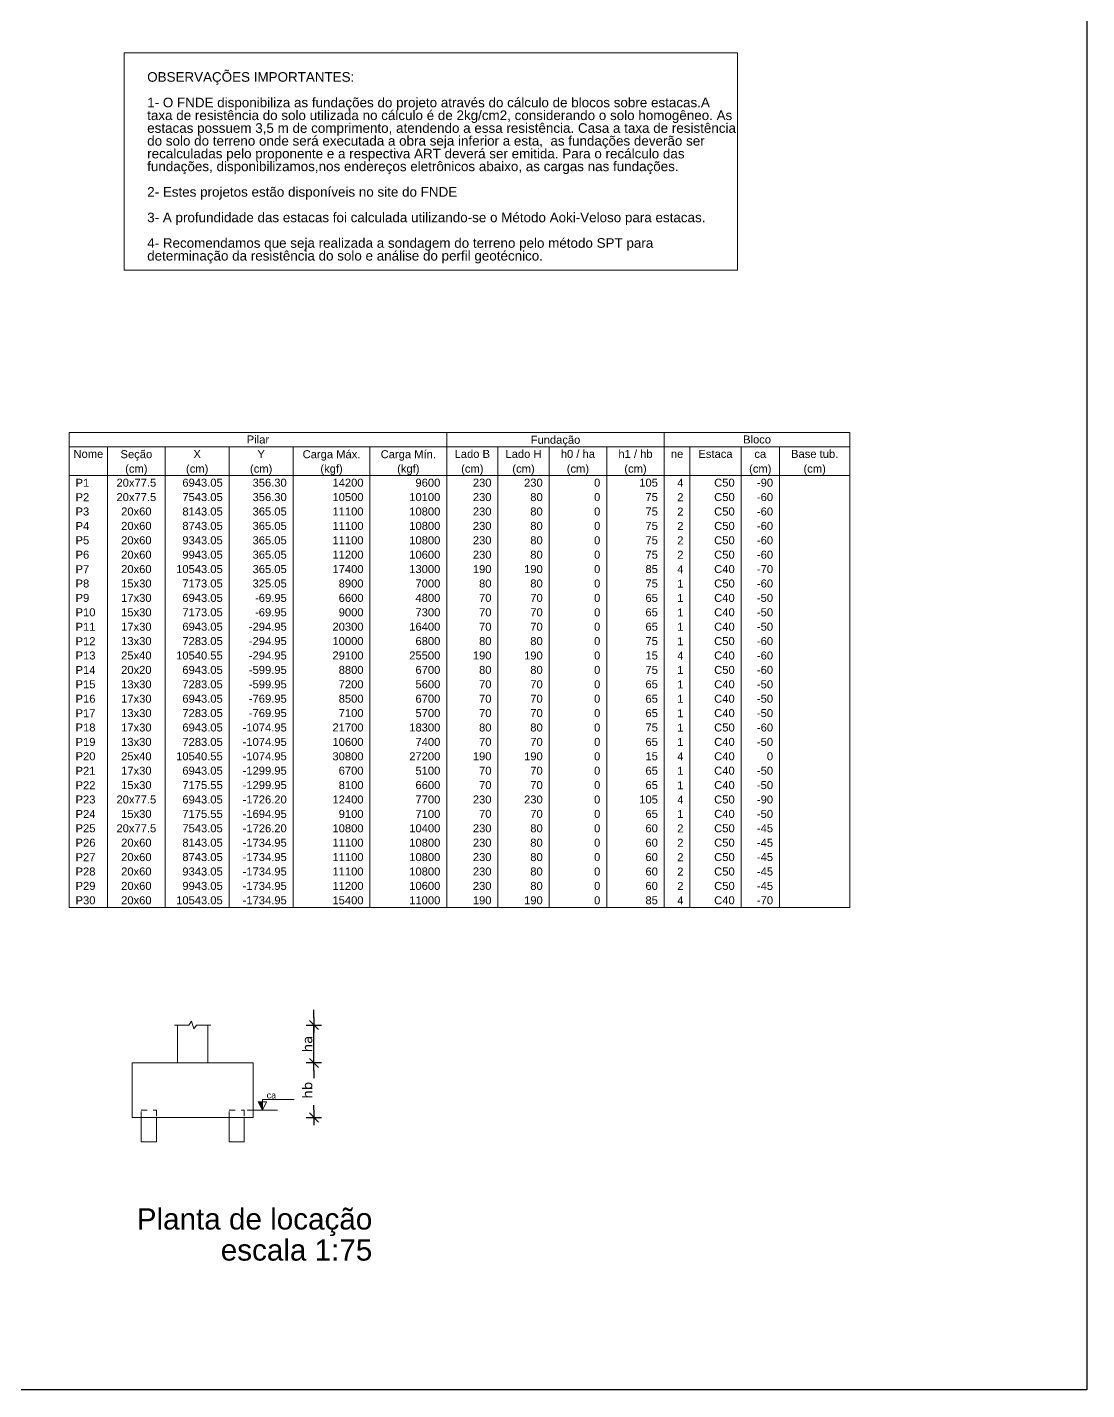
# Model space of a CAD drawing. Extents: x 25 to 1028, y -81 to 176.
# Drawn here: x 841.24 to 858.73, y -37.85 to -15.37 of the extents above; entities that cross this region are included whole.
import ezdxf

# ---------------------------------------------------------------- set-up
doc = ezdxf.new("R2010")
doc.units = 0
doc.header["$LTSCALE"] = 0.3
doc.header["$PDSIZE"] = 0.1
doc.linetypes.add('DOT2', pattern=[3.175, 0, -3.175])
doc.layers.get('0').update_dxf_attribs({"linetype": 'CONTINUOUS'})
doc.layers.get('Defpoints').update_dxf_attribs({"linetype": 'CONTINUOUS'})
doc.layers.add('ARQ-CTA-1_100', color=1, linetype='CONTINUOUS')
for name, color, linetype, lineweight in [('DT-Título', 3, 'CONTINUOUS', 20), ('LC-Cotas', 7, 'CONTINUOUS', 5), ('LC-Estacas dos blocos', 1, 'CONTINUOUS', 20), ('LC-Seção das fundações', 7, 'CONTINUOUS', 5), ('LC-Tabelas', 1, 'CONTINUOUS', 20), ('LC-Textos', 3, 'CONTINUOUS', 20), ('LC-Textos das tabelas', 5, 'CONTINUOUS', 5)]:
    doc.layers.add(name, color=color, linetype=linetype, lineweight=lineweight)
doc.layers.add('VPort', color=45, linetype='CONTINUOUS', plot=False)
doc.styles.add('Arial', font='arial.ttf')
doc.styles.add('FNDE Texto Cota 0100', font='verdana.ttf', dxfattribs={"height": 0.16})
doc.dimstyles.new('FNDE 1-0100', dxfattribs={"dimscale": 2.5, "dimtxt": 0.16, "dimasz": 0.05, "dimexe": 0.15, "dimexo": 0.15, "dimgap": 0.05, "dimtad": 1, "dimzin": 4, "dimdsep": 46, "dimtxsty": 'FNDE Texto Cota 0100', "dimblk": 'tic', "dimcen": 0.15, "dimdle": 0.15, "dimse1": 1, "dimse2": 1, "dimclrd": 251, "dimclre": 251, "dimclrt": 256, "dimaunit": 1, "dimadec": 3, "dimazin": 0, "dimtfac": 1, "dimtix": 1, "dimtmove": 2, "dimatfit": 3, "dimldrblk": 'tic', "dimfxl": 0.15, "dimtvp": 1, "dimtolj": 1, "dimtzin": 0, "dimarcsym": 0})

# ---------------------------------------------------------------- blocks, each defined once
blk = doc.blocks.new('tic')
at = {"color": 251}
for p, q in [((-1, 0), (1, 0)), ((0, -1), (0, 1))]:
    blk.add_line(p, q, dxfattribs=at)
blk.add_line((-0.6, -0.6), (0.6, 0.6))
blk = doc.blocks.new('*D143')
at = {"layer": 'ARQ-CTA-1_100', "color": 251, "lineweight": -2}
for p, q in [((845.974, -31.706), (845.974, -31.581)), ((845.974, -32.456), (845.974, -31.831)), ((845.974, -32.581), (845.974, -32.706))]:
    blk.add_line(p, q, dxfattribs=at)
at = {"layer": 'Defpoints', "color": 0}
for p in [(844.274, -31.831), (845.974, -31.831), (844.974, -32.456)]:
    blk.add_point(p, dxfattribs=at)
at = {"layer": 'ARQ-CTA-1_100', "color": 251, "lineweight": -2, "xscale": 0.125, "yscale": 0.125, "zscale": 0.125}
for p, rotation in [((845.974, -31.831), 270), ((845.974, -32.456), 90)]:
    blk.add_blockref('tic', p, dxfattribs=dict(at, rotation=rotation))
at = {"layer": 'ARQ-CTA-1_100', "insert": (845.868, -32.144), "char_height": 0.16, "attachment_point": 5, "rotation": 90, "style": 'FNDE Texto Cota 0100'}
blk.add_mtext('\\A1;ha', dxfattribs=at)
blk = doc.blocks.new('*D144')
at = {"layer": 'ARQ-CTA-1_100', "color": 251, "lineweight": -2}
for p, q in [((845.974, -32.581), (845.974, -32.659)), ((845.974, -33.231), (845.974, -33.154))]:
    blk.add_line(p, q, dxfattribs=at)
at = {"layer": 'Defpoints', "color": 0}
for p in [(844.974, -32.456), (845.974, -32.456), (844.974, -33.356)]:
    blk.add_point(p, dxfattribs=at)
at = {"layer": 'ARQ-CTA-1_100', "color": 251, "lineweight": -2, "xscale": 0.125, "yscale": 0.125, "zscale": 0.125}
for p, rotation in [((845.974, -32.456), 90), ((845.974, -33.356), 270)]:
    blk.add_blockref('tic', p, dxfattribs=dict(at, rotation=rotation))
at = {"layer": 'ARQ-CTA-1_100', "insert": (845.868, -32.906), "char_height": 0.16, "attachment_point": 5, "rotation": 90, "style": 'FNDE Texto Cota 0100'}
blk.add_mtext('\\A1;hb', dxfattribs=at)

msp = doc.modelspace()

# ---------------------------------------------------------------- hatches: boundary and pattern name
at = {"layer": 'LC-Cotas', "linetype": 'Continuous'}
msp.add_hatch(color=256, dxfattribs=at).paths.add_polyline_path([(845.12386591, -33.23634889), (845.12386591, -33.09634889), (845.05386591, -33.09634889), (845.12386591, -33.23634889)])

# ---------------------------------------------------------------- linework, layer by layer
at = {"layer": 'DT-Título'}
msp.add_lwpolyline([(842.84549668, -15.7914259), (852.96214353, -15.7914259), (852.96214353, -19.37453212), (842.84549668, -19.37453212)], close=True, dxfattribs=at)
at = {"layer": 'LC-Cotas', "linetype": 'Continuous'}
msp.add_line((844.87386591, -33.23634889), (845.37386591, -33.23634889), dxfattribs=at)
msp.add_lwpolyline([(845.12386591, -33.23634889), (845.19386591, -33.09634889), (845.05386591, -33.09634889), (845.12386591, -33.23634889), (845.12386591, -33.06134889), (845.64886591, -33.06134889)], dxfattribs=at)
at = {"layer": 'LC-Estacas dos blocos', "linetype": 'DOT2', "ltscale": 0.05}
for points in [[(843.12386591, -33.35634889), (843.12386591, -33.23634889), (843.37386591, -33.23634889), (843.37386591, -33.35634889)], [(844.57386591, -33.35634889), (844.57386591, -33.23634889), (844.82386591, -33.23634889), (844.82386591, -33.35634889)]]:
    msp.add_lwpolyline(points, dxfattribs=at)
at = {"layer": 'LC-Estacas dos blocos', "linetype": 'Continuous'}
for points in [[(843.12386591, -33.35634889), (843.12386591, -33.75634889), (843.37386591, -33.75634889), (843.37386591, -33.35634889)], [(844.57386591, -33.35634889), (844.57386591, -33.75634889), (844.82386591, -33.75634889), (844.82386591, -33.35634889)]]:
    msp.add_lwpolyline(points, dxfattribs=at)
at = {"layer": 'LC-Seção das fundações', "linetype": 'Continuous'}
for p, q in [((843.72386591, -31.83134889), (843.72386591, -32.45634889)), ((844.22386591, -31.83134889), (844.22386591, -32.45634889))]:
    msp.add_line(p, q, dxfattribs=at)
msp.add_lwpolyline([(843.67386591, -31.83134889), (843.91086591, -31.83134889), (843.95286591, -31.76834889), (843.99486591, -31.89434889), (844.03686591, -31.83134889), (844.27386591, -31.83134889)], dxfattribs=at)
msp.add_lwpolyline([(842.97386591, -32.45634889), (842.97386591, -33.35634889), (844.97386591, -33.35634889), (844.97386591, -32.45634889), (842.97386591, -32.45634889)], close=True, dxfattribs=at)
at = {"layer": 'LC-Tabelas'}
for p, q in [((841.93546591, -22.05254889), (854.81866591, -22.05254889)), ((841.93546591, -22.05254889), (841.93546591, -29.89334889)), ((848.16586591, -22.05254889), (848.16586591, -22.29014889)), ((851.75626591, -22.05254889), (851.75626591, -22.29014889)), ((854.81866591, -22.05254889), (854.81866591, -29.89334889)), ((841.93546591, -22.29014889), (854.81866591, -22.29014889)), ((842.56906591, -22.29014889), (842.56906591, -29.89334889)), ((843.51946591, -22.29014889), (843.51946591, -29.89334889)), ((844.57546591, -22.29014889), (844.57546591, -29.89334889)), ((845.63146591, -22.29014889), (845.63146591, -29.89334889)), ((846.89866591, -22.29014889), (846.89866591, -29.89334889)), ((848.16586591, -22.29014889), (848.16586591, -29.89334889)), ((849.01066591, -22.29014889), (849.01066591, -29.89334889)), ((849.85546591, -22.29014889), (849.85546591, -29.89334889)), ((850.80586591, -22.29014889), (850.80586591, -29.89334889)), ((851.75626591, -22.29014889), (851.75626591, -29.89334889)), ((852.17866591, -22.29014889), (852.17866591, -29.89334889)), ((853.02346591, -22.29014889), (853.02346591, -29.89334889)), ((853.65706591, -22.29014889), (853.65706591, -29.89334889)), ((841.93546591, -22.76534889), (854.81866591, -22.76534889)), ((841.93546591, -29.89334889), (854.81866591, -29.89334889))]:
    msp.add_line(p, q, dxfattribs=at)
at = {"layer": 'VPort'}
msp.add_lwpolyline([(812.40033924, 4.51030904), (858.72820673, 4.51030904), (858.72820673, -37.84875382), (812.40033924, -37.84875382)], close=True, dxfattribs=at)

# ---------------------------------------------------------------- texts
at = {"layer": 'LC-Cotas', "insert": (845.19396591, -33.04380189), "char_height": 0.1059, "width": 0.25416, "attachment_point": 7, "line_spacing_factor": 0.798, "style": 'Arial'}
msp.add_mtext('ca', dxfattribs=at)
at = {"layer": 'LC-Textos', "line_spacing_factor": 0.798, "style": 'Arial'}
for s, insert, char_height, width, attachment_point in [('OBSERVAÇÕES IMPORTANTES:\\P\\P1- O FNDE disponibiliza as fundações do projeto através do cálculo de blocos sobre estacas.A taxa de resistência do solo utilizada no cálculo é de 2kg/cm2, considerando o solo homogêneo. As estacas possuem 3,5 m de comprimento, atendendo a essa resistência. Casa a taxa de resistência do solo do terreno onde será executada a obra seja inferior a esta,  as fundações deverão ser recalculadas pelo proponente e a respectiva ART deverá ser emitida. Para o recálculo das fundações, disponibilizamos,nos endereços eletrônicos abaixo, as cargas nas fundações.\\P\\P2- Estes projetos estão disponíveis no site do FNDE\\P\\P3- A profundidade das estacas foi calculada utilizando-se o Método Aoki-Veloso para estacas.\\P\\P4- Recomendamos que seja realizada a sondagem do terreno pelo método SPT para determinação da resistência do solo e análise do perfil geotécnico.', (843.2230436, -19.26595169), 0.1584, 9.6888149165, 7), ('Planta de locação', (846.9376438, -35.31316011), 0.35, 7.14, 9), ('escala 1:75', (846.9376438, -35.72266011), 0.35, 4.62, 9)]:
    msp.add_mtext(s, dxfattribs=dict(at, insert=insert, char_height=char_height, width=width, attachment_point=attachment_point))
at = {"layer": 'LC-Textos das tabelas', "char_height": 0.132, "line_spacing_factor": 0.798, "style": 'Arial'}
for s, insert, width, attachment_point in [('Pilar', (845.05078591, -22.23746889), 0.792, 8), ('Fundação', (849.96118591, -22.28102889), 1.2672, 8), ('Bloco', (853.28758591, -22.23746889), 0.792, 8), ('Nome', (842.25238591, -22.47506889), 0.6336, 8), ('Seção', (843.04438591, -22.51862889), 0.792, 8), ('X', (844.04758591, -22.47506889), 0.1584, 8), ('Y', (845.10358591, -22.47506889), 0.1584, 8), ('Carga Máx.', (846.26518591, -22.51862889), 1.584, 8), ('Carga Mín.', (847.53238591, -22.51862889), 1.584, 8), ('Lado B', (848.58838591, -22.47506889), 0.9504, 8), ('Lado H', (849.43318591, -22.47506889), 0.9504, 8), ('h0 / ha', (850.33078591, -22.47506889), 1.1088, 8), ('h1 / hb', (851.28118591, -22.47506889), 1.1088, 8), ('ne', (851.96758591, -22.47506889), 0.3168, 8), ('Estaca', (852.60118591, -22.47506889), 0.9504, 8), ('ca', (853.34038591, -22.47506889), 0.3168, 8), ('Base tub.', (854.23798591, -22.47506889), 1.4256, 8), ('(cm)', (843.04438591, -22.75622889), 0.6336, 8), ('(cm)', (844.04758591, -22.75622889), 0.6336, 8), ('(cm)', (845.10358591, -22.75622889), 0.6336, 8), ('(kgf)', (846.26518591, -22.75622889), 0.792, 8), ('(kgf)', (847.53238591, -22.75622889), 0.792, 8), ('(cm)', (848.58838591, -22.75622889), 0.6336, 8), ('(cm)', (849.43318591, -22.75622889), 0.6336, 8), ('(cm)', (850.33078591, -22.75622889), 0.6336, 8), ('(cm)', (851.28118591, -22.75622889), 0.6336, 8), ('(cm)', (853.34038591, -22.75622889), 0.6336, 8), ('(cm)', (854.23798591, -22.75622889), 0.6336, 8), ('P1', (842.04118591, -22.95026889), 0.3168, 7), ('20x77.5', (843.04438591, -22.95026889), 1.1088, 8), ('6943.05', (844.46998591, -22.95026889), 1.1088, 9), ('356.30', (845.52598591, -22.95026889), 0.9504, 9), ('14200', (846.79318591, -22.95026889), 0.792, 9), ('9600', (848.06038591, -22.95026889), 0.6336, 9), ('230', (848.90518591, -22.95026889), 0.4752, 9), ('230', (849.74998591, -22.95026889), 0.4752, 9), ('0', (850.70038591, -22.95026889), 0.1584, 9), ('105', (851.65078591, -22.95026889), 0.4752, 9), ('4', (852.07318591, -22.95026889), 0.1584, 9), ('C50', (852.91798591, -22.95026889), 0.4752, 9), ('-90', (853.55158591, -22.95026889), 0.4752, 9), ('P2', (842.04118591, -23.18786889), 0.3168, 7), ('20x77.5', (843.04438591, -23.18786889), 1.1088, 8), ('7543.05', (844.46998591, -23.18786889), 1.1088, 9), ('356.30', (845.52598591, -23.18786889), 0.9504, 9), ('10500', (846.79318591, -23.18786889), 0.792, 9), ('10100', (848.06038591, -23.18786889), 0.792, 9), ('230', (848.90518591, -23.18786889), 0.4752, 9), ('80', (849.74998591, -23.18786889), 0.3168, 9), ('0', (850.70038591, -23.18786889), 0.1584, 9), ('75', (851.65078591, -23.18786889), 0.3168, 9), ('2', (852.07318591, -23.18786889), 0.1584, 9), ('C50', (852.91798591, -23.18786889), 0.4752, 9), ('-60', (853.55158591, -23.18786889), 0.4752, 9), ('P3', (842.04118591, -23.42546889), 0.3168, 7), ('20x60', (843.04438591, -23.42546889), 0.792, 8), ('8143.05', (844.46998591, -23.42546889), 1.1088, 9), ('365.05', (845.52598591, -23.42546889), 0.9504, 9), ('11100', (846.79318591, -23.42546889), 0.792, 9), ('10800', (848.06038591, -23.42546889), 0.792, 9), ('230', (848.90518591, -23.42546889), 0.4752, 9), ('80', (849.74998591, -23.42546889), 0.3168, 9), ('0', (850.70038591, -23.42546889), 0.1584, 9), ('75', (851.65078591, -23.42546889), 0.3168, 9), ('2', (852.07318591, -23.42546889), 0.1584, 9), ('C50', (852.91798591, -23.42546889), 0.4752, 9), ('-60', (853.55158591, -23.42546889), 0.4752, 9), ('P4', (842.04118591, -23.66306889), 0.3168, 7), ('20x60', (843.04438591, -23.66306889), 0.792, 8), ('8743.05', (844.46998591, -23.66306889), 1.1088, 9), ('365.05', (845.52598591, -23.66306889), 0.9504, 9), ('11100', (846.79318591, -23.66306889), 0.792, 9), ('10800', (848.06038591, -23.66306889), 0.792, 9), ('230', (848.90518591, -23.66306889), 0.4752, 9), ('80', (849.74998591, -23.66306889), 0.3168, 9), ('0', (850.70038591, -23.66306889), 0.1584, 9), ('75', (851.65078591, -23.66306889), 0.3168, 9), ('2', (852.07318591, -23.66306889), 0.1584, 9), ('C50', (852.91798591, -23.66306889), 0.4752, 9), ('-60', (853.55158591, -23.66306889), 0.4752, 9), ('P5', (842.04118591, -23.90066889), 0.3168, 7), ('20x60', (843.04438591, -23.90066889), 0.792, 8), ('9343.05', (844.46998591, -23.90066889), 1.1088, 9), ('365.05', (845.52598591, -23.90066889), 0.9504, 9), ('11100', (846.79318591, -23.90066889), 0.792, 9), ('10800', (848.06038591, -23.90066889), 0.792, 9), ('230', (848.90518591, -23.90066889), 0.4752, 9), ('80', (849.74998591, -23.90066889), 0.3168, 9), ('0', (850.70038591, -23.90066889), 0.1584, 9), ('75', (851.65078591, -23.90066889), 0.3168, 9), ('2', (852.07318591, -23.90066889), 0.1584, 9), ('C50', (852.91798591, -23.90066889), 0.4752, 9), ('-60', (853.55158591, -23.90066889), 0.4752, 9), ('P6', (842.04118591, -24.13826889), 0.3168, 7), ('20x60', (843.04438591, -24.13826889), 0.792, 8), ('9943.05', (844.46998591, -24.13826889), 1.1088, 9), ('365.05', (845.52598591, -24.13826889), 0.9504, 9), ('11200', (846.79318591, -24.13826889), 0.792, 9), ('10600', (848.06038591, -24.13826889), 0.792, 9), ('230', (848.90518591, -24.13826889), 0.4752, 9), ('80', (849.74998591, -24.13826889), 0.3168, 9), ('0', (850.70038591, -24.13826889), 0.1584, 9), ('75', (851.65078591, -24.13826889), 0.3168, 9), ('2', (852.07318591, -24.13826889), 0.1584, 9), ('C50', (852.91798591, -24.13826889), 0.4752, 9), ('-60', (853.55158591, -24.13826889), 0.4752, 9), ('P7', (842.04118591, -24.37586889), 0.3168, 7), ('20x60', (843.04438591, -24.37586889), 0.792, 8), ('10543.05', (844.46998591, -24.37586889), 1.2672, 9), ('365.05', (845.52598591, -24.37586889), 0.9504, 9), ('17400', (846.79318591, -24.37586889), 0.792, 9), ('13000', (848.06038591, -24.37586889), 0.792, 9), ('190', (848.90518591, -24.37586889), 0.4752, 9), ('190', (849.74998591, -24.37586889), 0.4752, 9), ('0', (850.70038591, -24.37586889), 0.1584, 9), ('85', (851.65078591, -24.37586889), 0.3168, 9), ('4', (852.07318591, -24.37586889), 0.1584, 9), ('C40', (852.91798591, -24.37586889), 0.4752, 9), ('-70', (853.55158591, -24.37586889), 0.4752, 9), ('P8', (842.04118591, -24.61346889), 0.3168, 7), ('15x30', (843.04438591, -24.61346889), 0.792, 8), ('7173.05', (844.46998591, -24.61346889), 1.1088, 9), ('325.05', (845.52598591, -24.61346889), 0.9504, 9), ('8900', (846.79318591, -24.61346889), 0.6336, 9), ('7000', (848.06038591, -24.61346889), 0.6336, 9), ('80', (848.90518591, -24.61346889), 0.3168, 9), ('80', (849.74998591, -24.61346889), 0.3168, 9), ('0', (850.70038591, -24.61346889), 0.1584, 9), ('75', (851.65078591, -24.61346889), 0.3168, 9), ('1', (852.07318591, -24.61346889), 0.1584, 9), ('C50', (852.91798591, -24.61346889), 0.4752, 9), ('-60', (853.55158591, -24.61346889), 0.4752, 9), ('P9', (842.04118591, -24.85106889), 0.3168, 7), ('17x30', (843.04438591, -24.85106889), 0.792, 8), ('6943.05', (844.46998591, -24.85106889), 1.1088, 9), ('-69.95', (845.52598591, -24.85106889), 0.9504, 9), ('6600', (846.79318591, -24.85106889), 0.6336, 9), ('4800', (848.06038591, -24.85106889), 0.6336, 9), ('70', (848.90518591, -24.85106889), 0.3168, 9), ('70', (849.74998591, -24.85106889), 0.3168, 9), ('0', (850.70038591, -24.85106889), 0.1584, 9), ('65', (851.65078591, -24.85106889), 0.3168, 9), ('1', (852.07318591, -24.85106889), 0.1584, 9), ('C40', (852.91798591, -24.85106889), 0.4752, 9), ('-50', (853.55158591, -24.85106889), 0.4752, 9), ('P10', (842.04118591, -25.08866889), 0.4752, 7), ('15x30', (843.04438591, -25.08866889), 0.792, 8), ('7173.05', (844.46998591, -25.08866889), 1.1088, 9), ('-69.95', (845.52598591, -25.08866889), 0.9504, 9), ('9000', (846.79318591, -25.08866889), 0.6336, 9), ('7300', (848.06038591, -25.08866889), 0.6336, 9), ('70', (848.90518591, -25.08866889), 0.3168, 9), ('70', (849.74998591, -25.08866889), 0.3168, 9), ('0', (850.70038591, -25.08866889), 0.1584, 9), ('65', (851.65078591, -25.08866889), 0.3168, 9), ('C40', (852.91798591, -25.08866889), 0.4752, 9), ('-50', (853.55158591, -25.08866889), 0.4752, 9), ('1', (852.07318591, -25.08866889), 0.1584, 9), ('P11', (842.04118591, -25.32626889), 0.4752, 7), ('17x30', (843.04438591, -25.32626889), 0.792, 8), ('6943.05', (844.46998591, -25.32626889), 1.1088, 9), ('-294.95', (845.52598591, -25.32626889), 1.1088, 9), ('20300', (846.79318591, -25.32626889), 0.792, 9), ('16400', (848.06038591, -25.32626889), 0.792, 9), ('70', (848.90518591, -25.32626889), 0.3168, 9), ('70', (849.74998591, -25.32626889), 0.3168, 9), ('0', (850.70038591, -25.32626889), 0.1584, 9), ('65', (851.65078591, -25.32626889), 0.3168, 9), ('1', (852.07318591, -25.32626889), 0.1584, 9), ('C40', (852.91798591, -25.32626889), 0.4752, 9), ('-50', (853.55158591, -25.32626889), 0.4752, 9), ('P12', (842.04118591, -25.56386889), 0.4752, 7), ('13x30', (843.04438591, -25.56386889), 0.792, 8), ('7283.05', (844.46998591, -25.56386889), 1.1088, 9), ('-294.95', (845.52598591, -25.56386889), 1.1088, 9), ('10000', (846.79318591, -25.56386889), 0.792, 9), ('6800', (848.06038591, -25.56386889), 0.6336, 9), ('80', (848.90518591, -25.56386889), 0.3168, 9), ('80', (849.74998591, -25.56386889), 0.3168, 9), ('0', (850.70038591, -25.56386889), 0.1584, 9), ('75', (851.65078591, -25.56386889), 0.3168, 9), ('1', (852.07318591, -25.56386889), 0.1584, 9), ('C50', (852.91798591, -25.56386889), 0.4752, 9), ('-60', (853.55158591, -25.56386889), 0.4752, 9), ('P13', (842.04118591, -25.80146889), 0.4752, 7), ('25x40', (843.04438591, -25.80146889), 0.792, 8), ('10540.55', (844.46998591, -25.80146889), 1.2672, 9), ('-294.95', (845.52598591, -25.80146889), 1.1088, 9), ('29100', (846.79318591, -25.80146889), 0.792, 9), ('25500', (848.06038591, -25.80146889), 0.792, 9), ('190', (848.90518591, -25.80146889), 0.4752, 9), ('190', (849.74998591, -25.80146889), 0.4752, 9), ('0', (850.70038591, -25.80146889), 0.1584, 9), ('15', (851.65078591, -25.80146889), 0.3168, 9), ('4', (852.07318591, -25.80146889), 0.1584, 9), ('C40', (852.91798591, -25.80146889), 0.4752, 9), ('-60', (853.55158591, -25.80146889), 0.1584, 9), ('P14', (842.04118591, -26.03906889), 0.4752, 7), ('20x20', (843.04438591, -26.03906889), 0.792, 8), ('6943.05', (844.46998591, -26.03906889), 1.1088, 9), ('-599.95', (845.52598591, -26.03906889), 1.1088, 9), ('8800', (846.79318591, -26.03906889), 0.6336, 9), ('6700', (848.06038591, -26.03906889), 0.6336, 9), ('80', (848.90518591, -26.03906889), 0.3168, 9), ('80', (849.74998591, -26.03906889), 0.3168, 9), ('0', (850.70038591, -26.03906889), 0.1584, 9), ('75', (851.65078591, -26.03906889), 0.3168, 9), ('1', (852.07318591, -26.03906889), 0.1584, 9), ('C50', (852.91798591, -26.03906889), 0.4752, 9), ('-60', (853.55158591, -26.03906889), 0.4752, 9), ('P15', (842.04118591, -26.27666889), 0.4752, 7), ('13x30', (843.04438591, -26.27666889), 0.792, 8), ('7283.05', (844.46998591, -26.27666889), 1.1088, 9), ('-599.95', (845.52598591, -26.27666889), 1.1088, 9), ('7200', (846.79318591, -26.27666889), 0.6336, 9), ('5600', (848.06038591, -26.27666889), 0.6336, 9), ('70', (848.90518591, -26.27666889), 0.3168, 9), ('70', (849.74998591, -26.27666889), 0.3168, 9), ('0', (850.70038591, -26.27666889), 0.1584, 9), ('65', (851.65078591, -26.27666889), 0.3168, 9), ('1', (852.07318591, -26.27666889), 0.1584, 9), ('C40', (852.91798591, -26.27666889), 0.4752, 9), ('-50', (853.55158591, -26.27666889), 0.4752, 9), ('P16', (842.04118591, -26.51426889), 0.4752, 7), ('17x30', (843.04438591, -26.51426889), 0.792, 8), ('6943.05', (844.46998591, -26.51426889), 1.1088, 9), ('-769.95', (845.52598591, -26.51426889), 1.1088, 9), ('8500', (846.79318591, -26.51426889), 0.6336, 9), ('6700', (848.06038591, -26.51426889), 0.6336, 9), ('70', (848.90518591, -26.51426889), 0.3168, 9), ('70', (849.74998591, -26.51426889), 0.3168, 9), ('0', (850.70038591, -26.51426889), 0.1584, 9), ('65', (851.65078591, -26.51426889), 0.3168, 9), ('1', (852.07318591, -26.51426889), 0.1584, 9), ('C40', (852.91798591, -26.51426889), 0.4752, 9), ('-50', (853.55158591, -26.51426889), 0.4752, 9), ('P17', (842.04118591, -26.75186889), 0.4752, 7), ('13x30', (843.04438591, -26.75186889), 0.792, 8), ('7283.05', (844.46998591, -26.75186889), 1.1088, 9), ('-769.95', (845.52598591, -26.75186889), 1.1088, 9), ('7100', (846.79318591, -26.75186889), 0.6336, 9), ('5700', (848.06038591, -26.75186889), 0.6336, 9), ('70', (848.90518591, -26.75186889), 0.3168, 9), ('70', (849.74998591, -26.75186889), 0.3168, 9), ('0', (850.70038591, -26.75186889), 0.1584, 9), ('65', (851.65078591, -26.75186889), 0.3168, 9), ('1', (852.07318591, -26.75186889), 0.1584, 9), ('C40', (852.91798591, -26.75186889), 0.4752, 9), ('-50', (853.55158591, -26.75186889), 0.4752, 9), ('P18', (842.04118591, -26.98946889), 0.4752, 7), ('17x30', (843.04438591, -26.98946889), 0.792, 8), ('6943.05', (844.46998591, -26.98946889), 1.1088, 9), ('-1074.95', (845.52598591, -26.98946889), 1.2672, 9), ('21700', (846.79318591, -26.98946889), 0.792, 9), ('18300', (848.06038591, -26.98946889), 0.792, 9), ('80', (848.90518591, -26.98946889), 0.3168, 9), ('80', (849.74998591, -26.98946889), 0.3168, 9), ('0', (850.70038591, -26.98946889), 0.1584, 9), ('75', (851.65078591, -26.98946889), 0.3168, 9), ('1', (852.07318591, -26.98946889), 0.1584, 9), ('C50', (852.91798591, -26.98946889), 0.4752, 9), ('-60', (853.55158591, -26.98946889), 0.4752, 9), ('P19', (842.04118591, -27.22706889), 0.4752, 7), ('13x30', (843.04438591, -27.22706889), 0.792, 8), ('7283.05', (844.46998591, -27.22706889), 1.1088, 9), ('-1074.95', (845.52598591, -27.22706889), 1.2672, 9), ('10600', (846.79318591, -27.22706889), 0.792, 9), ('7400', (848.06038591, -27.22706889), 0.6336, 9), ('70', (848.90518591, -27.22706889), 0.3168, 9), ('70', (849.74998591, -27.22706889), 0.3168, 9), ('0', (850.70038591, -27.22706889), 0.1584, 9), ('65', (851.65078591, -27.22706889), 0.3168, 9), ('1', (852.07318591, -27.22706889), 0.1584, 9), ('C40', (852.91798591, -27.22706889), 0.4752, 9), ('-50', (853.55158591, -27.22706889), 0.4752, 9), ('P20', (842.04118591, -27.46466889), 0.4752, 7), ('25x40', (843.04438591, -27.46466889), 0.792, 8), ('10540.55', (844.46998591, -27.46466889), 1.2672, 9), ('-1074.95', (845.52598591, -27.46466889), 1.2672, 9), ('30800', (846.79318591, -27.46466889), 0.792, 9), ('27200', (848.06038591, -27.46466889), 0.792, 9), ('190', (848.90518591, -27.46466889), 0.4752, 9), ('190', (849.74998591, -27.46466889), 0.4752, 9), ('0', (850.70038591, -27.46466889), 0.1584, 9), ('15', (851.65078591, -27.46466889), 0.3168, 9), ('4', (852.07318591, -27.46466889), 0.1584, 9), ('C40', (852.91798591, -27.46466889), 0.4752, 9), ('0', (853.55158591, -27.46466889), 0.1584, 9), ('P21', (842.04118591, -27.70226889), 0.4752, 7), ('17x30', (843.04438591, -27.70226889), 0.792, 8), ('6943.05', (844.46998591, -27.70226889), 1.1088, 9), ('-1299.95', (845.52598591, -27.70226889), 1.2672, 9), ('6700', (846.79318591, -27.70226889), 0.6336, 9), ('5100', (848.06038591, -27.70226889), 0.6336, 9), ('70', (848.90518591, -27.70226889), 0.3168, 9), ('70', (849.74998591, -27.70226889), 0.3168, 9), ('0', (850.70038591, -27.70226889), 0.1584, 9), ('65', (851.65078591, -27.70226889), 0.3168, 9), ('1', (852.07318591, -27.70226889), 0.1584, 9), ('C40', (852.91798591, -27.70226889), 0.4752, 9), ('-50', (853.55158591, -27.70226889), 0.4752, 9), ('P22', (842.04118591, -27.93986889), 0.4752, 7), ('15x30', (843.04438591, -27.93986889), 0.792, 8), ('7175.55', (844.46998591, -27.93986889), 1.1088, 9), ('-1299.95', (845.52598591, -27.93986889), 1.2672, 9), ('8100', (846.79318591, -27.93986889), 0.6336, 9), ('6600', (848.06038591, -27.93986889), 0.6336, 9), ('70', (848.90518591, -27.93986889), 0.3168, 9), ('70', (849.74998591, -27.93986889), 0.3168, 9), ('0', (850.70038591, -27.93986889), 0.1584, 9), ('65', (851.65078591, -27.93986889), 0.3168, 9), ('1', (852.07318591, -27.93986889), 0.1584, 9), ('C40', (852.91798591, -27.93986889), 0.4752, 9), ('-50', (853.55158591, -27.93986889), 0.4752, 9), ('P23', (842.04118591, -28.17746889), 0.4752, 7), ('20x77.5', (843.04438591, -28.17746889), 1.1088, 8), ('6943.05', (844.46998591, -28.17746889), 1.1088, 9), ('-1726.20', (845.52598591, -28.17746889), 1.2672, 9), ('12400', (846.79318591, -28.17746889), 0.792, 9), ('7700', (848.06038591, -28.17746889), 0.6336, 9), ('230', (848.90518591, -28.17746889), 0.4752, 9), ('230', (849.74998591, -28.17746889), 0.4752, 9), ('0', (850.70038591, -28.17746889), 0.1584, 9), ('105', (851.65078591, -28.17746889), 0.4752, 9), ('4', (852.07318591, -28.17746889), 0.1584, 9), ('C50', (852.91798591, -28.17746889), 0.4752, 9), ('-90', (853.55158591, -28.17746889), 0.4752, 9), ('P24', (842.04118591, -28.41506889), 0.4752, 7), ('15x30', (843.04438591, -28.41506889), 0.792, 8), ('7175.55', (844.46998591, -28.41506889), 1.1088, 9), ('-1694.95', (845.52598591, -28.41506889), 1.2672, 9), ('9100', (846.79318591, -28.41506889), 0.6336, 9), ('7100', (848.06038591, -28.41506889), 0.6336, 9), ('70', (848.90518591, -28.41506889), 0.3168, 9), ('70', (849.74998591, -28.41506889), 0.3168, 9), ('0', (850.70038591, -28.41506889), 0.1584, 9), ('65', (851.65078591, -28.41506889), 0.3168, 9), ('1', (852.07318591, -28.41506889), 0.1584, 9), ('C40', (852.91798591, -28.41506889), 0.4752, 9), ('-50', (853.55158591, -28.41506889), 0.4752, 9), ('P25', (842.04118591, -28.65266889), 0.4752, 7), ('20x77.5', (843.04438591, -28.65266889), 1.1088, 8), ('7543.05', (844.46998591, -28.65266889), 1.1088, 9), ('-1726.20', (845.52598591, -28.65266889), 1.2672, 9), ('10800', (846.79318591, -28.65266889), 0.792, 9), ('10400', (848.06038591, -28.65266889), 0.792, 9), ('230', (848.90518591, -28.65266889), 0.4752, 9), ('80', (849.74998591, -28.65266889), 0.3168, 9), ('0', (850.70038591, -28.65266889), 0.1584, 9), ('60', (851.65078591, -28.65266889), 0.3168, 9), ('2', (852.07318591, -28.65266889), 0.1584, 9), ('C50', (852.91798591, -28.65266889), 0.4752, 9), ('-45', (853.55158591, -28.65266889), 0.4752, 9), ('P26', (842.04118591, -28.89026889), 0.4752, 7), ('20x60', (843.04438591, -28.89026889), 0.792, 8), ('8143.05', (844.46998591, -28.89026889), 1.1088, 9), ('-1734.95', (845.52598591, -28.89026889), 1.2672, 9), ('11100', (846.79318591, -28.89026889), 0.792, 9), ('10800', (848.06038591, -28.89026889), 0.792, 9), ('230', (848.90518591, -28.89026889), 0.4752, 9), ('80', (849.74998591, -28.89026889), 0.3168, 9), ('0', (850.70038591, -28.89026889), 0.1584, 9), ('60', (851.65078591, -28.89026889), 0.3168, 9), ('2', (852.07318591, -28.89026889), 0.1584, 9), ('C50', (852.91798591, -28.89026889), 0.4752, 9), ('-45', (853.55158591, -28.89026889), 0.4752, 9), ('P27', (842.04118591, -29.12786889), 0.4752, 7), ('20x60', (843.04438591, -29.12786889), 0.792, 8), ('8743.05', (844.46998591, -29.12786889), 1.1088, 9), ('-1734.95', (845.52598591, -29.12786889), 1.2672, 9), ('11100', (846.79318591, -29.12786889), 0.792, 9), ('10800', (848.06038591, -29.12786889), 0.792, 9), ('230', (848.90518591, -29.12786889), 0.4752, 9), ('80', (849.74998591, -29.12786889), 0.3168, 9), ('0', (850.70038591, -29.12786889), 0.1584, 9), ('60', (851.65078591, -29.12786889), 0.3168, 9), ('2', (852.07318591, -29.12786889), 0.1584, 9), ('C50', (852.91798591, -29.12786889), 0.4752, 9), ('-45', (853.55158591, -29.12786889), 0.4752, 9), ('P28', (842.04118591, -29.36546889), 0.4752, 7), ('20x60', (843.04438591, -29.36546889), 0.792, 8), ('9343.05', (844.46998591, -29.36546889), 1.1088, 9), ('-1734.95', (845.52598591, -29.36546889), 1.2672, 9), ('11100', (846.79318591, -29.36546889), 0.792, 9), ('10800', (848.06038591, -29.36546889), 0.792, 9), ('230', (848.90518591, -29.36546889), 0.4752, 9), ('80', (849.74998591, -29.36546889), 0.3168, 9), ('0', (850.70038591, -29.36546889), 0.1584, 9), ('60', (851.65078591, -29.36546889), 0.3168, 9), ('2', (852.07318591, -29.36546889), 0.1584, 9), ('C50', (852.91798591, -29.36546889), 0.4752, 9), ('-45', (853.55158591, -29.36546889), 0.4752, 9), ('P29', (842.04118591, -29.60306889), 0.4752, 7), ('20x60', (843.04438591, -29.60306889), 0.792, 8), ('9943.05', (844.46998591, -29.60306889), 1.1088, 9), ('-1734.95', (845.52598591, -29.60306889), 1.2672, 9), ('11200', (846.79318591, -29.60306889), 0.792, 9), ('10600', (848.06038591, -29.60306889), 0.792, 9), ('230', (848.90518591, -29.60306889), 0.4752, 9), ('80', (849.74998591, -29.60306889), 0.3168, 9), ('0', (850.70038591, -29.60306889), 0.1584, 9), ('60', (851.65078591, -29.60306889), 0.3168, 9), ('2', (852.07318591, -29.60306889), 0.1584, 9), ('C50', (852.91798591, -29.60306889), 0.4752, 9), ('-45', (853.55158591, -29.60306889), 0.4752, 9), ('P30', (842.04118591, -29.84066889), 0.4752, 7), ('20x60', (843.04438591, -29.84066889), 0.792, 8), ('10543.05', (844.46998591, -29.84066889), 1.2672, 9), ('-1734.95', (845.52598591, -29.84066889), 1.2672, 9), ('15400', (846.79318591, -29.84066889), 0.792, 9), ('11000', (848.06038591, -29.84066889), 0.792, 9), ('190', (848.90518591, -29.84066889), 0.4752, 9), ('190', (849.74998591, -29.84066889), 0.4752, 9), ('0', (850.70038591, -29.84066889), 0.1584, 9), ('85', (851.65078591, -29.84066889), 0.3168, 9), ('4', (852.07318591, -29.84066889), 0.1584, 9), ('C40', (852.91798591, -29.84066889), 0.4752, 9), ('-70', (853.55158591, -29.84066889), 0.4752, 9)]:
    msp.add_mtext(s, dxfattribs=dict(at, insert=insert, width=width, attachment_point=attachment_point))

# ---------------------------------------------------------------- dimensions: what is measured, and where the dimension line sits
at = {"layer": 'ARQ-CTA-1_100'}
for base, p1, p2, text, picture, middle in [((845.97386591, -31.83134889), (844.97386591, -32.45634889), (844.27386591, -31.83134889), 'ha', '*D143', (845.86796591, -32.14384889)), ((845.97386591, -32.45634889), (844.97386591, -33.35634889), (844.97386591, -32.45634889), 'hb', '*D144', (845.86796591, -32.90634889))]:
    dim = msp.add_linear_dim(base=base, p1=p1, p2=p2, angle=90, text=text, dimstyle='FNDE 1-0100', dxfattribs=at)
    dim.commit()
    dim.dimension.update_dxf_attribs({"geometry": picture, "text_midpoint": middle, "dimtype": 160})

doc.saveas('drawing.dxf')
